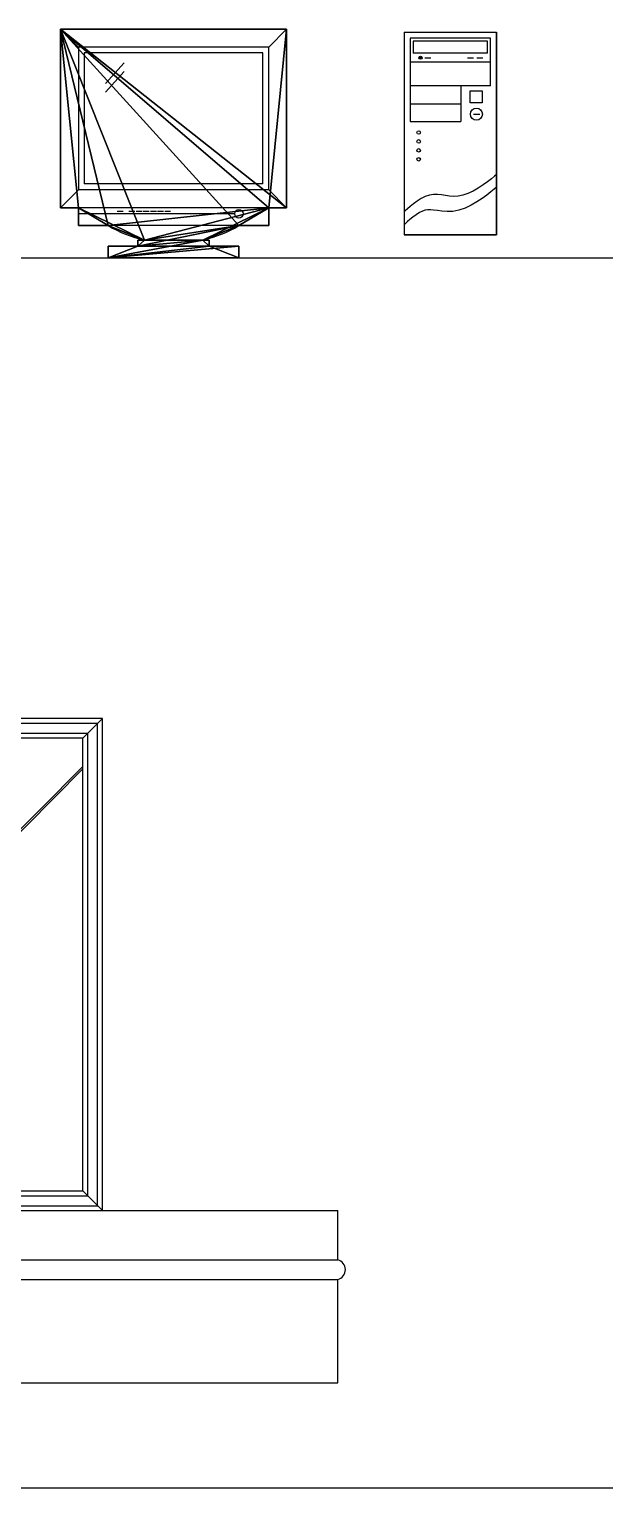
# Model space of a CAD drawing. Header units: millimetres. Extents: x 4513 to 24862, y 3359 to 11488.
# Drawn here: x 19676 to 20847, y 8380 to 11345 of the extents above; entities that cross this region are included whole.
import ezdxf

# ---------------------------------------------------------------- set-up
doc = ezdxf.new("R2010")
doc.units = ezdxf.units.MM
doc.layers.add('dwgmodels.com', color=169, linetype='Continuous')

msp = doc.modelspace()

# ---------------------------------------------------------------- linework, layer by layer
for p, q in [((20199.4, 11345.3, 484), (19739.6, 11345.3, 484)), ((19775.9, 11309, 484), (19739.6, 11345.3, 484)), ((20163.1, 11309, 484), (20199.4, 11345.3, 484)), ((20199.4, 10982.3, 484), (20199.4, 11345.3, 484)), ((20438.7, 11339), (20438.7, 10927.6)), ((20438.7, 11339), (20626.5, 11339)), ((20614.4, 11326.9), (20450.8, 11326.9)), ((20450.8, 11326.9), (20450.8, 11278.5)), ((20614.4, 11278.5), (20614.4, 11326.9)), ((20626.5, 10927.6), (20626.5, 11339)), ((19775.9, 11309, 484), (19775.9, 11018.6, 484)), ((20163.1, 11309, 484), (19775.9, 11309, 484)), ((20163.1, 11018.6, 484), (20163.1, 11309, 484)), ((20608.3, 11320.9), (20456.8, 11320.9)), ((20456.8, 11320.9), (20456.8, 11296.7)), ((20608.3, 11296.7), (20608.3, 11320.9)), ((19788, 11296.9, 484), (19788, 11030.7, 484)), ((20151, 11296.9, 484), (19788, 11296.9, 484)), ((19868.8, 11277.2, 484), (19830.9, 11234.7, 484)), ((20151, 11030.7, 484), (20151, 11296.9, 484)), ((20450.8, 11278.5), (20450.8, 11230.1)), ((20614.4, 11278.5), (20450.8, 11278.5)), ((20608.3, 11296.7), (20456.8, 11296.7)), ((20480.9, 11287.3), (20493, 11287.3)), ((20567.4, 11287.3), (20579.5, 11287.3)), ((20567.4, 11287.3), (20579.5, 11287.3)), ((20586.5, 11287.3), (20598.6, 11287.3)), ((20614.4, 11230.1), (20614.4, 11278.5)), ((19868.8, 11259.5, 484), (19830.9, 11217, 484)), ((20614.4, 11230.1), (20450.8, 11230.1)), ((20450.8, 11230.1), (20450.8, 11193.8)), ((20553.9, 11230.1), (20553.9, 11193.8)), ((20450.8, 11193.8), (20450.8, 11157.5)), ((20450.8, 11193.8), (20553.9, 11193.8)), ((20553.9, 11193.8), (20553.9, 11157.5)), ((20450.8, 11157.5), (20553.9, 11157.5)), ((20579.4, 11172.5), (20592.3, 11172.5)), ((20151, 11030.7, 484), (19788, 11030.7, 484)), ((19775.9, 11018.6, 484), (19739.6, 10982.3, 484)), ((20163.1, 11018.6, 484), (19775.9, 11018.6, 484)), ((20163.1, 11018.6, 484), (20199.4, 10982.3, 484)), ((20163.1, 10982.3, 484), (19775.9, 10982.3, 484)), ((19854.7, 10975.2, 484), (19866.8, 10975.2, 484)), ((19878.9, 10975.2, 484), (19891, 10975.2, 484)), ((19893.4, 10975.2, 484), (19905.5, 10975.2, 484)), ((19907.9, 10975.2, 484), (19920, 10975.2, 484)), ((19922.5, 10975.2, 484), (19934.6, 10975.2, 484)), ((19937, 10975.2, 484), (19949.1, 10975.2, 484)), ((19951.5, 10975.2, 484), (19963.6, 10975.2, 484)), ((20093.9, 10970.2, 484), (19775.9, 10970.2, 484)), ((20163.1, 10946, 484), (19775.9, 10946, 484)), ((20028.9, 10916.5, 484), (19910.1, 10916.5, 484)), ((19896.9, 10904.4, 484), (20042.1, 10904.4, 484)), ((20102.6, 10880.2, 484), (19836.4, 10880.2, 484)), ((19825, 9943.8), (19785, 9903.8)), ((19785, 9846.8), (18929.3, 8983.8)), ((19785, 9841.6), (18934.5, 8983.8)), ((19785, 8983.8), (19825, 8943.8)), ((19200.9, 8943.8), (20303.9, 8943.8)), ((20303.9, 8843.8), (20303.9, 8943.8)), ((17953.9, 8843.8), (20303.9, 8843.8)), ((17953.9, 8803.8), (20303.9, 8803.8)), ((20303.9, 8593.8), (20303.9, 8803.8)), ((17953.9, 8593.8), (20303.9, 8593.8))]:
    msp.add_line(p, q)
for points in [[(20573.1, 11195.7), (20573.1, 11219.9), (20597.3, 11219.9), (20597.3, 11195.7)], [(18335, 8953.8), (19815, 8953.8), (19815, 9933.8), (18335, 9933.8)], [(18355, 8973.8), (19795, 8973.8), (19795, 9913.8), (18355, 9913.8)], [(18365, 8983.8), (19785, 8983.8), (19785, 9903.8), (18365, 9903.8)]]:
    msp.add_lwpolyline(points, close=True)
for points in [[(20626.5, 11050.1), (20622.2, 11046.4), (20616, 11041.3), (20608.2, 11035.2), (20599.1, 11028.7), (20589.2, 11022.2), (20578.8, 11016.2), (20568.3, 11011.2), (20558.1, 11007.6), (20548.5, 11005.8), (20539.4, 11005.4), (20530.8, 11006), (20522.5, 11007.2), (20514.3, 11008.4), (20506.3, 11009.3), (20498.2, 11009.3), (20490, 11008), (20481.5, 11005.1), (20473.1, 11000.9), (20465, 10995.9), (20457.4, 10990.4), (20450.7, 10985), (20445.2, 10980.1), (20441, 10976.2), (20438.7, 10973.7)], [(20626.5, 11024.1), (20622, 11020.2), (20615.3, 11014.6), (20606.9, 11008.2), (20597.2, 11001.2), (20586.5, 10994.2), (20574.9, 10987.5), (20562.8, 10981.7), (20550.1, 10977.2), (20537.6, 10974.9), (20525.9, 10974.4), (20515.5, 10975.1), (20506.4, 10976.4), (20498.6, 10977.6), (20492, 10978.3), (20486.6, 10978.3), (20481.6, 10977.5), (20476.1, 10975.6), (20469.7, 10972.4), (20462.9, 10968.2), (20456.3, 10963.5), (20450.4, 10958.7), (20445.5, 10954.4), (20441.9, 10951), (20439.9, 10948.9)], [(19200.9, 8943.8), (19825, 8943.8), (19825, 9943.8), (18325, 9943.8), (18325, 8943.8), (19064.6, 8943.4)]]:
    msp.add_lwpolyline(points)
for centre, radius in [((20471.9, 11287.3), 3.12), ((20471.9, 11287.3), 1.91), ((20585.5, 11172.5), 12.2), ((20468.2, 11135.2), 3.63), ((20468.2, 11117.1), 3.63), ((20468.2, 11098.9), 3.63), ((20468.2, 11080.8), 3.63), ((20102.6, 10970.2, 484), 8.72)]:
    msp.add_circle(centre, radius)
for centre, radius, start, end in [((19969.5, 11171.9, 484), 262.2, 239.4898, 256.9069), ((19969.5, 11171.9, 484), 262.2, 283.0931, 300.5102), ((20298.3, 8823.8), 20.8, 285.8109, 74.1891)]:
    msp.add_arc(centre, radius, start, end)
at = {"layer": 'dwgmodels.com'}
for p, q in [((4513, 10880.2), (24839.2, 10880.2)), ((4513, 8380.2), (24839.2, 8380.2))]:
    msp.add_line(p, q, dxfattribs=at)

# ---------------------------------------------------------------- meshes
mesh = msp.add_polyface()
corners = [(20199.4, 11345.3, 484), (20199.4, 11345.3), (19739.6, 11345.3), (19739.6, 11345.3, 484)]
mesh.append_faces([[corners[k] for k in face] for face in [(0, 1, 2), (2, 3, 0)]], dxfattribs={"vtx2": -1})
mesh = msp.add_polyface()
corners = [(19739.6, 11345.3, 484), (19739.6, 11345.3), (19739.6, 10982.3, 484), (19739.6, 10982.3)]
mesh.append_faces([[corners[k] for k in face] for face in [(0, 1, 2)]], dxfattribs={"vtx1": -1})
mesh.append_faces([[corners[k] for k in face] for face in [(1, 3, 2)]], dxfattribs={"vtx2": -1})
mesh = msp.add_polyface()
corners = [(19836.4, 10946, 484), (19910.1, 10916.5, 484), (20163.1, 10982.3, 484), (20028.9, 10916.5, 484), (19896.9, 10904.4, 484), (19739.6, 11345.3, 484), (20102.6, 10946, 484), (20042.1, 10904.4, 484), (19836.4, 10880.2, 484), (20102.6, 10904.4, 484), (19775.9, 10982.3, 484), (19739.6, 10982.3, 484), (20199.4, 11345.3, 484), (20199.4, 10982.3, 484), (20163.1, 10946, 484), (20100.6, 10944.9, 484), (20042.1, 10916.5, 484), (20102.6, 10880.2, 484), (19836.4, 10904.4, 484), (19896.9, 10916.5, 484), (19838.4, 10944.9, 484), (19775.9, 10946, 484)]
mesh.append_faces([[corners[k] for k in face] for face in [(0, 1, 2), (1, 3, 2), (1, 4, 3), (2, 5, 0), (3, 6, 2), (4, 7, 3), (4, 8, 7), (5, 10, 0)]], dxfattribs={"vtx0": -1, "vtx1": -1, "vtx2": -1})
mesh.append_faces([[corners[k] for k in face] for face in [(8, 9, 7), (2, 12, 5)]], dxfattribs={"vtx0": -1, "vtx2": -1})
mesh.append_faces([[corners[k] for k in face] for face in [(5, 11, 10), (2, 13, 12), (6, 14, 2), (3, 15, 6), (7, 16, 3), (8, 17, 9), (4, 18, 8), (1, 19, 4), (0, 20, 1), (10, 21, 0)]], dxfattribs={"vtx2": -1})
mesh = msp.add_polyface()
corners = [(20102.6, 10946), (19896.9, 10904.4), (19910.1, 10916.5), (19739.6, 11345.3), (20028.9, 10916.5), (20163.1, 10982.3), (19775.9, 10982.3), (19836.4, 10946), (19836.4, 10880.2), (20042.1, 10904.4), (20163.1, 10946), (20199.4, 10982.3), (20199.4, 11345.3), (19739.6, 10982.3), (19775.9, 10946), (19838.4, 10944.9), (19896.9, 10916.5), (19836.4, 10904.4), (20102.6, 10880.2), (20102.6, 10904.4), (20042.1, 10916.5), (20100.6, 10944.9)]
mesh.append_faces([[corners[k] for k in face] for face in [(0, 1, 2), (2, 3, 0), (0, 4, 1), (3, 5, 0), (2, 6, 3), (2, 7, 6), (4, 8, 1), (4, 9, 8)]], dxfattribs={"vtx0": -1, "vtx1": -1, "vtx2": -1})
mesh.append_faces([[corners[k] for k in face] for face in [(3, 11, 5), (9, 18, 8)]], dxfattribs={"vtx0": -1, "vtx2": -1})
mesh.append_faces([[corners[k] for k in face] for face in [(5, 10, 0), (3, 12, 11), (6, 13, 3), (7, 14, 6), (2, 15, 7), (1, 16, 2), (8, 17, 1), (9, 19, 18), (4, 20, 9), (0, 21, 4)]], dxfattribs={"vtx2": -1})
mesh = msp.add_polyface()
corners = [(20199.4, 10982.3), (20199.4, 11345.3), (20199.4, 11345.3, 484), (20199.4, 10982.3, 484)]
mesh.append_faces([[corners[k] for k in face] for face in [(0, 1, 2), (2, 3, 0)]], dxfattribs={"vtx2": -1})
mesh = msp.add_polyface()
corners = [(20626.5, 10927.6), (20626.5, 10927.6, -484), (20626.5, 11339, -484), (20626.5, 11339)]
mesh.append_faces([[corners[k] for k in face] for face in [(0, 1, 2), (2, 3, 0)]], dxfattribs={"vtx2": -1})
mesh = msp.add_polyface()
corners = [(20163.1, 10982.3, 484), (20199.4, 10982.3), (20199.4, 10982.3, 484), (20163.1, 10982.3), (19739.6, 10982.3), (19775.9, 10982.3), (19775.9, 10982.3, 484), (19739.6, 10982.3, 484)]
mesh.append_faces([[corners[k] for k in face] for face in [(0, 1, 2)]], dxfattribs={"vtx0": -1})
mesh.append_faces([[corners[k] for k in face] for face in [(0, 3, 1), (4, 5, 6), (6, 7, 4)]], dxfattribs={"vtx2": -1})
mesh = msp.add_polyface()
corners = [(19775.9, 10982.3, 484), (19775.9, 10982.3), (19775.9, 10946), (19775.9, 10946, 484)]
mesh.append_faces([[corners[k] for k in face] for face in [(0, 1, 2), (2, 3, 0)]], dxfattribs={"vtx2": -1})
mesh = msp.add_polyface()
corners = [(20163.1, 10946, 484), (20163.1, 10946), (20163.1, 10982.3), (20163.1, 10982.3, 484)]
mesh.append_faces([[corners[k] for k in face] for face in [(0, 1, 2), (2, 3, 0)]], dxfattribs={"vtx2": -1})
mesh = msp.add_polyface()
corners = [(20102.6, 10946, 484), (20102.6, 10946), (20163.1, 10946, 484), (20163.1, 10946), (19775.9, 10946, 484), (19836.4, 10946), (19836.4, 10946, 484), (19775.9, 10946)]
mesh.append_faces([[corners[k] for k in face] for face in [(4, 5, 6)]], dxfattribs={"vtx0": -1})
mesh.append_faces([[corners[k] for k in face] for face in [(0, 1, 2)]], dxfattribs={"vtx1": -1})
mesh.append_faces([[corners[k] for k in face] for face in [(1, 3, 2), (4, 7, 5)]], dxfattribs={"vtx2": -1})
mesh = msp.add_polyface()
corners = [(19836.4, 10946, 484), (19838.4, 10944.9), (19838.4, 10944.9, 484), (19836.4, 10946), (19910.1, 10916.5), (19910.1, 10916.5, 484), (20028.9, 10916.5, 484), (20028.9, 10916.5), (20100.6, 10944.9), (20100.6, 10944.9, 484), (20102.6, 10946), (20102.6, 10946, 484)]
mesh.append_faces([[corners[k] for k in face] for face in [(0, 1, 2)]], dxfattribs={"vtx0": -1})
mesh.append_faces([[corners[k] for k in face] for face in [(1, 4, 2)]], dxfattribs={"vtx1": -1})
mesh.append_faces([[corners[k] for k in face] for face in [(0, 3, 1), (4, 5, 2), (6, 7, 8), (8, 9, 6), (10, 11, 9), (9, 8, 10)]], dxfattribs={"vtx2": -1})
mesh = msp.add_polyface()
corners = [(20042.1, 10916.5), (20028.9, 10916.5), (20028.9, 10916.5, 484), (20042.1, 10916.5, 484), (19910.1, 10916.5, 484), (19910.1, 10916.5), (19896.9, 10916.5), (19896.9, 10916.5, 484)]
mesh.append_faces([[corners[k] for k in face] for face in [(0, 1, 2), (2, 3, 0), (4, 5, 6), (6, 7, 4)]], dxfattribs={"vtx2": -1})
mesh = msp.add_polyface()
corners = [(19896.9, 10916.5, 484), (19896.9, 10916.5), (19896.9, 10904.4, 484), (19896.9, 10904.4)]
mesh.append_faces([[corners[k] for k in face] for face in [(0, 1, 2)]], dxfattribs={"vtx1": -1})
mesh.append_faces([[corners[k] for k in face] for face in [(1, 3, 2)]], dxfattribs={"vtx2": -1})
mesh = msp.add_polyface()
corners = [(20042.1, 10904.4), (20042.1, 10916.5), (20042.1, 10916.5, 484), (20042.1, 10904.4, 484)]
mesh.append_faces([[corners[k] for k in face] for face in [(0, 1, 2), (2, 3, 0)]], dxfattribs={"vtx2": -1})
mesh = msp.add_polyface()
corners = [(20438.7, 10927.6, -484), (20626.5, 10927.6, -484), (20626.5, 10927.6), (20438.7, 10927.6)]
mesh.append_faces([[corners[k] for k in face] for face in [(0, 1, 2), (2, 3, 0)]], dxfattribs={"vtx2": -1})
mesh = msp.add_polyface()
corners = [(20102.6, 10904.4, 484), (20042.1, 10904.4), (20042.1, 10904.4, 484), (20102.6, 10904.4), (19896.9, 10904.4), (19836.4, 10904.4), (19836.4, 10904.4, 484), (19896.9, 10904.4, 484)]
mesh.append_faces([[corners[k] for k in face] for face in [(0, 1, 2)]], dxfattribs={"vtx0": -1})
mesh.append_faces([[corners[k] for k in face] for face in [(0, 3, 1), (4, 5, 6), (6, 7, 4)]], dxfattribs={"vtx2": -1})
mesh = msp.add_polyface()
corners = [(19836.4, 10904.4, 484), (19836.4, 10904.4), (19836.4, 10880.2), (19836.4, 10880.2, 484)]
mesh.append_faces([[corners[k] for k in face] for face in [(0, 1, 2), (2, 3, 0)]], dxfattribs={"vtx2": -1})
mesh = msp.add_polyface()
corners = [(20102.6, 10880.2, 484), (20102.6, 10904.4), (20102.6, 10904.4, 484), (20102.6, 10880.2)]
mesh.append_faces([[corners[k] for k in face] for face in [(0, 1, 2)]], dxfattribs={"vtx0": -1})
mesh.append_faces([[corners[k] for k in face] for face in [(0, 3, 1)]], dxfattribs={"vtx2": -1})
mesh = msp.add_polyface()
corners = [(19836.4, 10880.2, 484), (19836.4, 10880.2), (20102.6, 10880.2, 484), (20102.6, 10880.2)]
mesh.append_faces([[corners[k] for k in face] for face in [(0, 1, 2)]], dxfattribs={"vtx1": -1})
mesh.append_faces([[corners[k] for k in face] for face in [(1, 3, 2)]], dxfattribs={"vtx2": -1})

doc.saveas('drawing.dxf')
